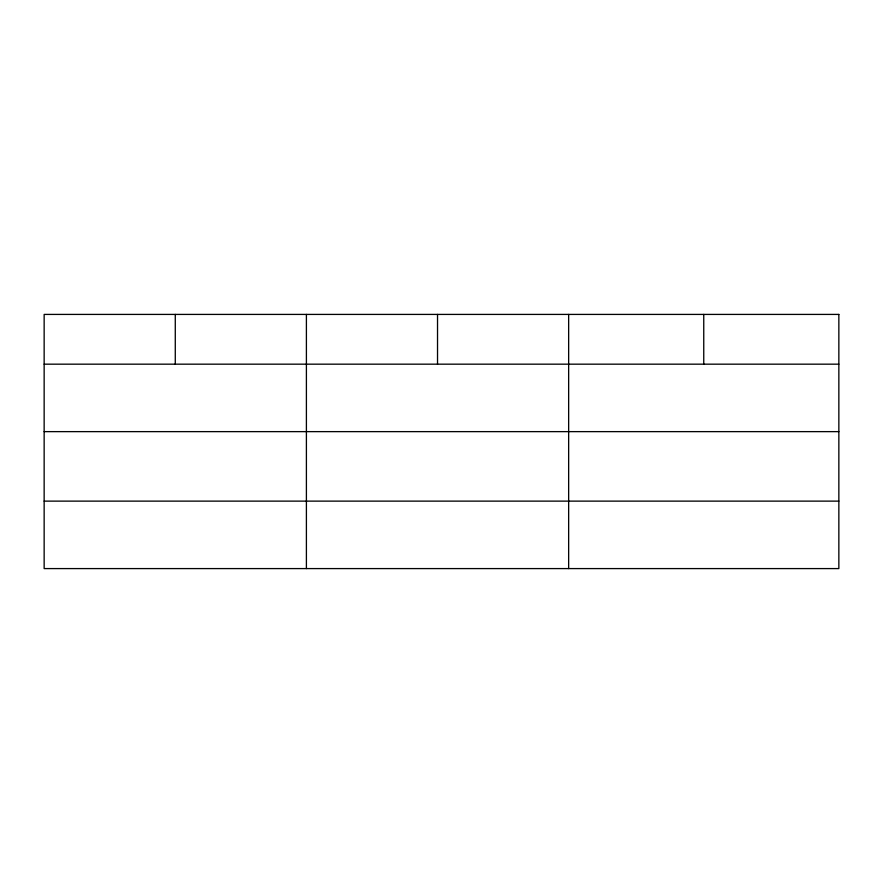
<?xml version="1.0" encoding="UTF-8"?>
<svg xmlns="http://www.w3.org/2000/svg" width="883" height="883" viewBox="0 0 883 883"><rect width="100%" height="100%" fill="white"/><g stroke="black" fill="none" stroke-linecap="round" stroke-linejoin="round"><path stroke-width="1.32" d="M44.15 364.171L838.85 364.171M44.15 431.632L838.85 431.632M44.15 501.125L838.85 501.125M703.751 314.414L703.751 364.171M568.652 314.414L568.652 568.586M437.526 314.414L437.526 364.171M306.401 314.414L306.401 568.586M175.276 314.414L175.276 364.171M838.85 314.414L44.15 314.414L44.15 568.586L838.85 568.586L838.85 314.414"/></g></svg>
